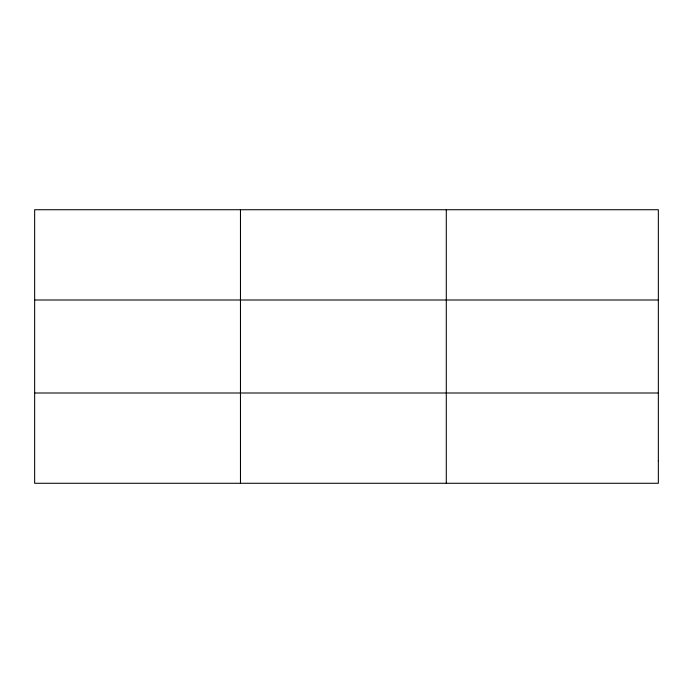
<?xml version="1.0" encoding="UTF-8"?>
<svg xmlns="http://www.w3.org/2000/svg" width="693" height="693" viewBox="0 0 693 693"><rect width="100%" height="100%" fill="white"/><g stroke="black" fill="none" stroke-linecap="round" stroke-linejoin="round"><path stroke-width="1.04" d="M240.471 209.728L240.471 483.272M446.292 209.728L446.292 483.272M34.65 300L658.35 300M34.65 393L658.35 393M658.35 460.706L658.35 483.272L34.65 483.272L34.65 209.728L658.35 209.728L658.35 460.706"/></g></svg>
